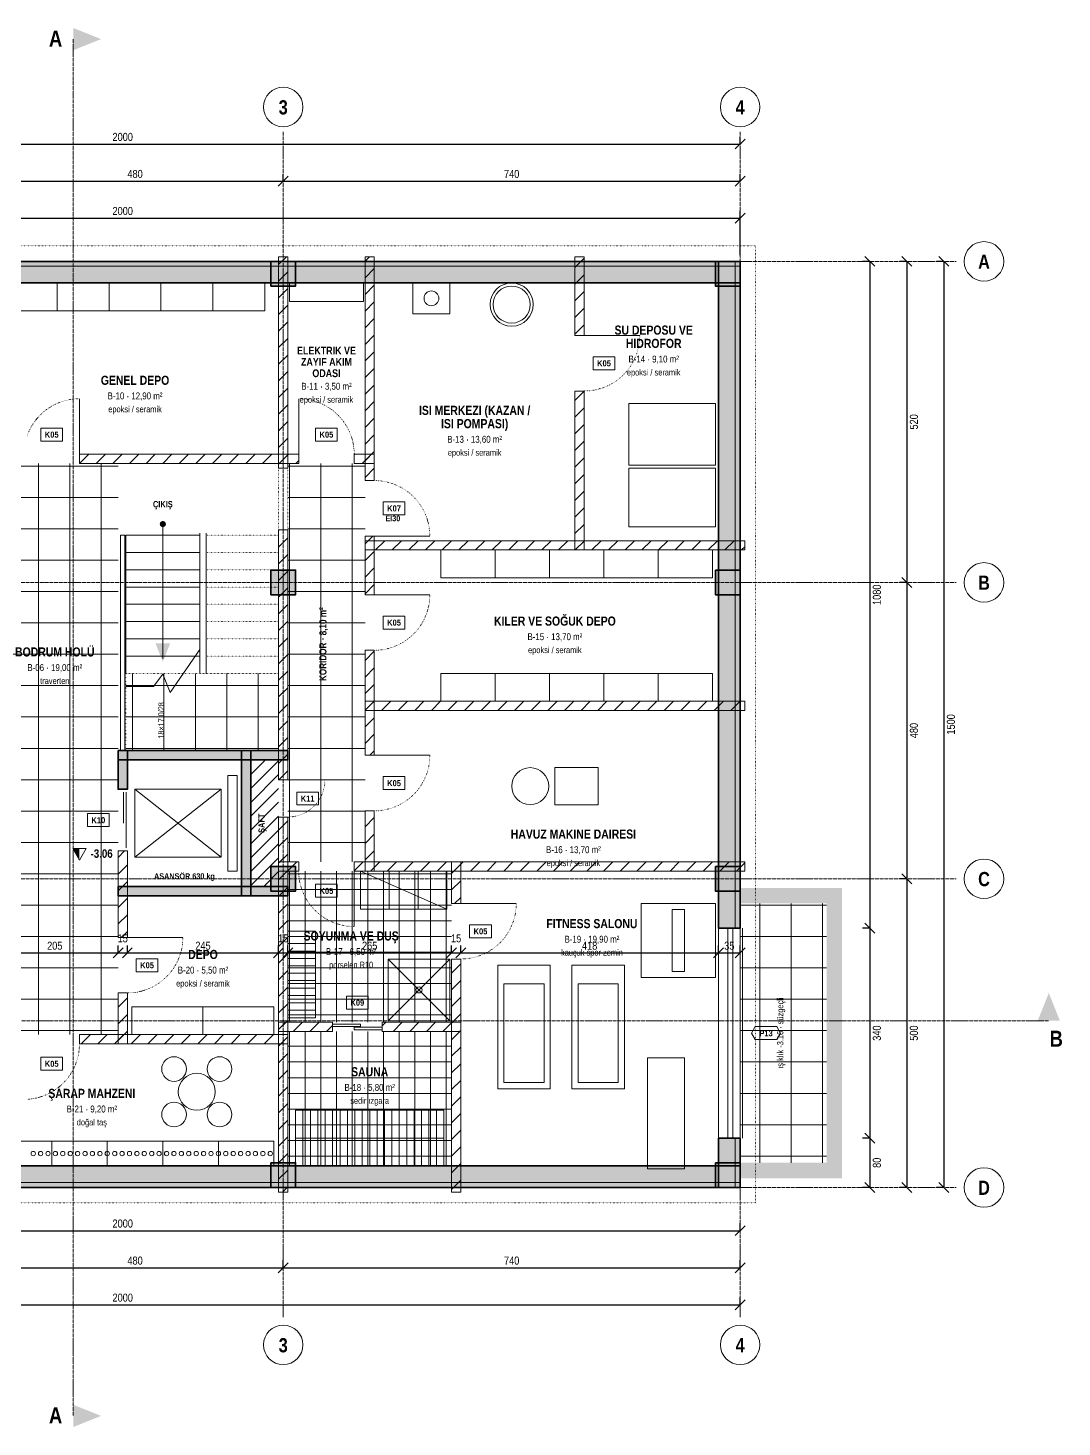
# Model space of a CAD drawing. Header units: centimetres. Extents: x -518 to 2521, y -388 to 1878.
# Drawn here: x 847 to 2521, y -388 to 1878 of the extents above; entities that cross this region are included whole.
import ezdxf
from ezdxf.enums import TextEntityAlignment as Align

# ---------------------------------------------------------------- set-up
doc = ezdxf.new("R2010")
doc.units = ezdxf.units.CM
doc.header["$LTSCALE"] = 0.25
doc.linetypes.add('ACAD_ISO04W100', pattern=[30, 24, -3, 0, -3])
doc.linetypes.add('ACAD_ISO07W100', pattern=[3, 0, -3])
for name, color, linetype, lineweight in [('M-DUVA-GAZBETON', 64, 'Continuous', 20), ('M-DUVA-GAZBETON-T', 8, 'Continuous', 5), ('M-GOST-ACYONU', 248, 'ACAD_ISO07W100', 9), ('M-GOST-AKS', 1, 'ACAD_ISO04W100', 9), ('M-GOST-AKSPOZ', 1, 'Continuous', 9), ('M-GOST-DISOLCU', 40, 'Continuous', 9), ('M-GOST-ICOLCU', 44, 'Continuous', 9), ('M-GOST-IZDUSUM', 80, 'ACAD_ISO07W100', 18), ('M-GOST-KAPIPOZ', 95, 'Continuous', 9), ('M-GOST-KESITHATTI', 240, 'ACAD_ISO04W100', 18), ('M-GOST-MAHALPOZ', 7, 'Continuous', 9), ('M-GOST-MERDIVEPOZ', 145, 'Continuous', 9), ('M-GOST-PENCEREPOZ', 62, 'Continuous', 9), ('M-GOST-PLANKOT', 46, 'Continuous', 9), ('M-GOST-YAZI', 2, 'Continuous', 9), ('M-ISIK-GALVANIZ-T', 8, 'Continuous', 5), ('M-ISYA-TASYUNU', 251, 'Continuous', 9), ('M-KORK-CAM', 100, 'Continuous', 9), ('M-KPKN-AHSAP', 93, 'Continuous', 9), ('M-KPKS-AHSAP', 160, 'Continuous', 9), ('M-MERD-BETONARME', 6, 'Continuous', 18), ('M-MERD-BETONARME-T', 8, 'Continuous', 5), ('M-PNKS-ALUMINYUM', 171, 'Continuous', 9), ('M-SAFT-TESISAT-T', 8, 'Continuous', 5), ('M-TASI-BETONARME', 5, 'Continuous', 35), ('M-TASI-BETONARME-T', 250, 'Continuous', 5), ('M-TEFR-MEKANIK', 238, 'Continuous', 9), ('M-TEFR-MIMARI', 29, 'Continuous', 9), ('M-ZMNK-DOGALTAS-T', 8, 'Continuous', 5), ('M-ZMNK-SERAMIK-T', 8, 'Continuous', 5)]:
    doc.layers.add(name, color=color, linetype=linetype, lineweight=lineweight)
doc.styles.add('YAZI', font='arialn.ttf')
doc.styles.add('YAZI-KALIN', font='arialnb.ttf')
doc.dimstyles.new('MIMARI-1-100', dxfattribs={"dimscale": 10, "dimtxt": 1.296, "dimasz": 2.5, "dimexe": 1.2, "dimexo": 0, "dimgap": 0.5, "dimtad": 1, "dimdec": 0, "dimtxsty": 'YAZI', "dimtsz": 0.8, "dimcen": 2.5, "dimclrd": 256, "dimclre": 256, "dimclrt": 256, "dimazin": 3, "dimtfac": 1, "dimtmove": 0, "dimatfit": 3, "dimarcsym": 0})

msp = doc.modelspace()

# ---------------------------------------------------------------- hatches: boundary and pattern name
at = {"layer": 'M-DUVA-GAZBETON-T'}
h = msp.add_hatch(dxfattribs=at)
h.set_pattern_fill('ANSI31', scale=6)
h.paths.add_polyline_path([(1252.5, 1507.5), (1267.5, 1507.5), (1267.5, 1165), (1252.5, 1165)])
h = msp.add_hatch(dxfattribs=at)
h.set_pattern_fill('ANSI31', scale=6)
h.paths.add_polyline_path([(1392.5, 1507.5), (1407.5, 1507.5), (1407.5, 1145), (1392.5, 1145)])
h = msp.add_hatch(dxfattribs=at)
h.set_pattern_fill('ANSI31', scale=6)
h.paths.add_polyline_path([(1732.5, 1507.5), (1747.5, 1507.5), (1747.5, 1380), (1732.5, 1380)])
h = msp.add_hatch(dxfattribs=at)
h.set_pattern_fill('ANSI31', scale=6)
h.paths.add_polyline_path([(1732.5, 1290), (1747.5, 1290), (1747.5, 1032.5), (1732.5, 1032.5)])
h = msp.add_hatch(dxfattribs=at)
h.set_pattern_fill('ANSI31', scale=6)
h.paths.add_polyline_path([(930, 1187.5), (1285, 1187.5), (1285, 1172.5), (930, 1172.5)])
h = msp.add_hatch(dxfattribs=at)
h.set_pattern_fill('ANSI31', scale=6)
h.paths.add_polyline_path([(1375, 1187.5), (1407.5, 1187.5), (1407.5, 1172.5), (1375, 1172.5)])
h = msp.add_hatch(dxfattribs=at)
h.set_pattern_fill('ANSI31', scale=6)
h.paths.add_polyline_path([(1252.5, 1065), (1267.5, 1065), (1267.5, 660), (1252.5, 660)])
h = msp.add_hatch(dxfattribs=at)
h.set_pattern_fill('ANSI31', scale=6)
h.paths.add_polyline_path([(1392.5, 1055), (1407.5, 1055), (1407.5, 960), (1392.5, 960)])
h = msp.add_hatch(dxfattribs=at)
h.set_pattern_fill('ANSI31', scale=6)
h.paths.add_polyline_path([(1392.5, 1047.5), (2007.5, 1047.5), (2007.5, 1032.5), (1392.5, 1032.5)])
h = msp.add_hatch(dxfattribs=at)
h.set_pattern_fill('ANSI31', scale=6)
h.paths.add_polyline_path([(1392.5, 870), (1407.5, 870), (1407.5, 700), (1392.5, 700)])
h = msp.add_hatch(dxfattribs=at)
h.set_pattern_fill('ANSI31', scale=6)
h.paths.add_polyline_path([(1392.5, 787.5), (2007.5, 787.5), (2007.5, 772.5), (1392.5, 772.5)])
h = msp.add_hatch(dxfattribs=at)
h.set_pattern_fill('ANSI31', scale=6)
h.paths.add_polyline_path([(1252.5, 600), (1267.5, 600), (1267.5, -7.5), (1252.5, -7.5)])
h = msp.add_hatch(dxfattribs=at)
h.set_pattern_fill('ANSI31', scale=6)
h.paths.add_polyline_path([(1392.5, 610), (1407.5, 610), (1407.5, 512.5), (1392.5, 512.5)])
h = msp.add_hatch(dxfattribs=at)
h.set_pattern_fill('ANSI31', scale=6)
h.paths.add_polyline_path([(992.5, 545), (1007.5, 545), (1007.5, 405), (992.5, 405)])
h = msp.add_hatch(dxfattribs=at)
h.set_pattern_fill('ANSI31', scale=6)
h.paths.add_polyline_path([(1252.5, 527.5), (1285, 527.5), (1285, 512.5), (1252.5, 512.5)])
h = msp.add_hatch(dxfattribs=at)
h.set_pattern_fill('ANSI31', scale=6)
h.paths.add_polyline_path([(1375, 527.5), (2007.5, 527.5), (2007.5, 512.5), (1375, 512.5)])
h = msp.add_hatch(dxfattribs=at)
h.set_pattern_fill('ANSI31', scale=6)
h.paths.add_polyline_path([(1532.5, 527.5), (1547.5, 527.5), (1547.5, 460), (1532.5, 460)])
h = msp.add_hatch(dxfattribs=at)
h.set_pattern_fill('ANSI31', scale=6)
h.paths.add_polyline_path([(1532.5, 370), (1547.5, 370), (1547.5, -7.5), (1532.5, -7.5)])
h = msp.add_hatch(dxfattribs=at)
h.set_pattern_fill('ANSI31', scale=6)
h.paths.add_polyline_path([(992.5, 315), (1007.5, 315), (1007.5, 232.5), (992.5, 232.5)])
h = msp.add_hatch(dxfattribs=at)
h.set_pattern_fill('ANSI31', scale=6)
h.paths.add_polyline_path([(1252.5, 267.5), (1340, 267.5), (1340, 252.5), (1252.5, 252.5)])
h = msp.add_hatch(dxfattribs=at)
h.set_pattern_fill('ANSI31', scale=6)
h.paths.add_polyline_path([(1420, 267.5), (1547.5, 267.5), (1547.5, 252.5), (1420, 252.5)])
h = msp.add_hatch(dxfattribs=at)
h.set_pattern_fill('ANSI31', scale=6)
h.paths.add_polyline_path([(930, 247.5), (1267.5, 247.5), (1267.5, 232.5), (930, 232.5)])
at = {"layer": 'M-GOST-KESITHATTI'}
h = msp.add_hatch(color=256, dxfattribs=at)
h.dxf.hatch_style = 1
h.paths.add_polyline_path([(920, 1878), (965, 1860), (920, 1842)])
h = msp.add_hatch(color=256, dxfattribs=at)
h.dxf.hatch_style = 1
h.paths.add_polyline_path([(2482, 270), (2500, 315), (2518, 270)])
h = msp.add_hatch(color=256, dxfattribs=at)
h.dxf.hatch_style = 1
h.paths.add_polyline_path([(920, -352), (965, -370), (920, -388)])
at = {"layer": 'M-GOST-PLANKOT'}
h = msp.add_hatch(color=256, dxfattribs=at)
h.dxf.hatch_style = 1
h.paths.add_polyline_path([(919, 549), (930, 549), (930, 530)])
at = {"layer": 'M-ISIK-GALVANIZ-T'}
h = msp.add_hatch(color=256, dxfattribs=at)
h.dxf.hatch_style = 1
h.paths.add_polyline_path([(2000, 485), (2140, 485), (2140, 460), (2000, 460)])
h = msp.add_hatch(color=256, dxfattribs=at)
h.dxf.hatch_style = 1
h.paths.add_polyline_path([(2140, 485), (2165, 485), (2165, 15), (2140, 15)])
h = msp.add_hatch(dxfattribs=at)
h.set_pattern_fill('NET', scale=16)
h.paths.add_polyline_path([(2000, 460), (2140, 460), (2140, 40), (2000, 40)])
h = msp.add_hatch(color=256, dxfattribs=at)
h.dxf.hatch_style = 1
h.paths.add_polyline_path([(2000, 40), (2140, 40), (2140, 15), (2000, 15)])
at = {"layer": 'M-MERD-BETONARME'}
h = msp.add_hatch(color=256, dxfattribs=at)
h.dxf.hatch_style = 1
edge = h.paths.add_edge_path()
edge.add_arc((1065, 1074.5), 5, 0, 360)
at = {"layer": 'M-MERD-BETONARME-T'}
h = msp.add_hatch(color=256, dxfattribs=at)
h.dxf.hatch_style = 1
h.paths.add_polyline_path([(1053, 881.5), (1077, 881.5), (1065, 851.5)])
at = {"layer": 'M-SAFT-TESISAT-T'}
h = msp.add_hatch(dxfattribs=at)
h.set_pattern_fill('ANSI31', scale=5)
h.paths.add_polyline_path([(1207.5, 692.5), (1252.5, 692.5), (1252.5, 487.5), (1207.5, 487.5)])
at = {"layer": 'M-TASI-BETONARME-T'}
h = msp.add_hatch(color=256, dxfattribs=at)
h.dxf.hatch_style = 1
h.paths.add_polyline_path([(0, 1500), (2000, 1500), (2000, 1465), (0, 1465)])
h = msp.add_hatch(color=256, dxfattribs=at)
h.dxf.hatch_style = 1
h.paths.add_polyline_path([(1240, 1500), (1280, 1500), (1280, 1460), (1240, 1460)])
h = msp.add_hatch(color=256, dxfattribs=at)
h.dxf.hatch_style = 1
h.paths.add_polyline_path([(1960, 1500), (2000, 1500), (2000, 1460), (1960, 1460)])
h = msp.add_hatch(color=256, dxfattribs=at)
h.dxf.hatch_style = 1
h.paths.add_polyline_path([(1965, 1500), (2000, 1500), (2000, 420), (1965, 420)])
h = msp.add_hatch(color=256, dxfattribs=at)
h.dxf.hatch_style = 1
h.paths.add_polyline_path([(1240, 1000), (1280, 1000), (1280, 960), (1240, 960)])
h = msp.add_hatch(color=256, dxfattribs=at)
h.dxf.hatch_style = 1
h.paths.add_polyline_path([(1960, 1000), (2000, 1000), (2000, 960), (1960, 960)])
h = msp.add_hatch(color=256, dxfattribs=at)
h.dxf.hatch_style = 1
h.paths.add_polyline_path([(992.5, 707.5), (1007.5, 707.5), (1007.5, 645), (992.5, 645)])
h = msp.add_hatch(color=256, dxfattribs=at)
h.dxf.hatch_style = 1
h.paths.add_polyline_path([(992.5, 707.5), (1267.5, 707.5), (1267.5, 692.5), (992.5, 692.5)])
h = msp.add_hatch(color=256, dxfattribs=at)
h.dxf.hatch_style = 1
h.paths.add_polyline_path([(1192.5, 707.5), (1207.5, 707.5), (1207.5, 472.5), (1192.5, 472.5)])
h = msp.add_hatch(color=256, dxfattribs=at)
h.dxf.hatch_style = 1
h.paths.add_polyline_path([(1240, 520), (1280, 520), (1280, 480), (1240, 480)])
h = msp.add_hatch(color=256, dxfattribs=at)
h.dxf.hatch_style = 1
h.paths.add_polyline_path([(1960, 520), (2000, 520), (2000, 480), (1960, 480)])
h = msp.add_hatch(color=256, dxfattribs=at)
h.dxf.hatch_style = 1
h.paths.add_polyline_path([(992.5, 487.5), (1267.5, 487.5), (1267.5, 472.5), (992.5, 472.5)])
h = msp.add_hatch(color=256, dxfattribs=at)
h.dxf.hatch_style = 1
h.paths.add_polyline_path([(1965, 80), (2000, 80), (2000, 0), (1965, 0)])
h = msp.add_hatch(color=256, dxfattribs=at)
h.dxf.hatch_style = 1
h.paths.add_polyline_path([(0, 35), (2000, 35), (2000, 0), (0, 0)])
h = msp.add_hatch(color=256, dxfattribs=at)
h.dxf.hatch_style = 1
h.paths.add_polyline_path([(1240, 40), (1280, 40), (1280, 0), (1240, 0)])
h = msp.add_hatch(color=256, dxfattribs=at)
h.dxf.hatch_style = 1
h.paths.add_polyline_path([(1960, 40), (2000, 40), (2000, 0), (1960, 0)])
at = {"layer": 'M-ZMNK-DOGALTAS-T'}
h = msp.add_hatch(dxfattribs=at)
h.set_pattern_fill('NET', scale=16)
h.paths.add_polyline_path([(787.5, 1172.5), (992.5, 1172.5), (992.5, 247.5), (787.5, 247.5)])
h = msp.add_hatch(dxfattribs=at)
h.set_pattern_fill('NET', scale=16)
h.paths.add_polyline_path([(1267.5, 1172.5), (1392.5, 1172.5), (1392.5, 527.5), (1267.5, 527.5)])
h = msp.add_hatch(dxfattribs=at)
h.set_pattern_fill('NET', scale=16)
h.paths.add_polyline_path([(1005, 832.5), (1252.5, 832.5), (1252.5, 707.5), (1005, 707.5)])
at = {"layer": 'M-ZMNK-SERAMIK-T'}
h = msp.add_hatch(dxfattribs=at)
h.set_pattern_fill('NET', scale=8)
h.paths.add_polyline_path([(1267.5, 512.5), (1532.5, 512.5), (1532.5, 267.5), (1267.5, 267.5)])
h = msp.add_hatch(dxfattribs=at)
h.set_pattern_fill('NET', scale=8)
h.paths.add_polyline_path([(1267.5, 252.5), (1532.5, 252.5), (1532.5, 35), (1267.5, 35)])

# ---------------------------------------------------------------- linework, layer by layer
at = {"layer": 'M-DUVA-GAZBETON'}
for points in [[(1252.5, 1507.5), (1267.5, 1507.5), (1267.5, 1165), (1252.5, 1165)], [(1392.5, 1507.5), (1407.5, 1507.5), (1407.5, 1145), (1392.5, 1145)], [(1732.5, 1507.5), (1747.5, 1507.5), (1747.5, 1380), (1732.5, 1380)], [(1732.5, 1290), (1747.5, 1290), (1747.5, 1032.5), (1732.5, 1032.5)], [(930, 1187.5), (1285, 1187.5), (1285, 1172.5), (930, 1172.5)], [(1375, 1187.5), (1407.5, 1187.5), (1407.5, 1172.5), (1375, 1172.5)], [(1252.5, 1065), (1267.5, 1065), (1267.5, 660), (1252.5, 660)], [(1392.5, 1055), (1407.5, 1055), (1407.5, 960), (1392.5, 960)], [(1392.5, 1047.5), (2007.5, 1047.5), (2007.5, 1032.5), (1392.5, 1032.5)], [(1392.5, 870), (1407.5, 870), (1407.5, 700), (1392.5, 700)], [(1392.5, 787.5), (2007.5, 787.5), (2007.5, 772.5), (1392.5, 772.5)], [(1252.5, 600), (1267.5, 600), (1267.5, -7.5), (1252.5, -7.5)], [(1392.5, 610), (1407.5, 610), (1407.5, 512.5), (1392.5, 512.5)], [(992.5, 545), (1007.5, 545), (1007.5, 405), (992.5, 405)], [(1252.5, 527.5), (1285, 527.5), (1285, 512.5), (1252.5, 512.5)], [(1375, 527.5), (2007.5, 527.5), (2007.5, 512.5), (1375, 512.5)], [(1532.5, 527.5), (1547.5, 527.5), (1547.5, 460), (1532.5, 460)], [(1532.5, 370), (1547.5, 370), (1547.5, -7.5), (1532.5, -7.5)], [(992.5, 315), (1007.5, 315), (1007.5, 232.5), (992.5, 232.5)], [(1252.5, 267.5), (1340, 267.5), (1340, 252.5), (1252.5, 252.5)], [(1420, 267.5), (1547.5, 267.5), (1547.5, 252.5), (1420, 252.5)], [(930, 247.5), (1267.5, 247.5), (1267.5, 232.5), (930, 232.5)]]:
    msp.add_lwpolyline(points, close=True, dxfattribs=at)
at = {"layer": 'M-GOST-ACYONU'}
for points in [[(1837.5, 1380), (1837.3, 1374.1), (1836.7, 1368.3), (1835.8, 1362.4), (1834.4, 1356.7), (1832.7, 1351.1), (1830.6, 1345.6), (1828.2, 1340.2), (1825.4, 1335), (1822.3, 1330), (1818.9, 1325.2), (1815.2, 1320.7), (1811.1, 1316.4), (1806.8, 1312.3), (1802.3, 1308.6), (1797.5, 1305.2), (1792.5, 1302.1), (1787.3, 1299.3), (1781.9, 1296.9), (1776.4, 1294.8), (1770.8, 1293.1), (1765.1, 1291.7), (1759.2, 1290.8), (1753.4, 1290.2), (1747.5, 1290)], [(930, 1277.5), (924.1, 1277.3), (918.3, 1276.7), (912.4, 1275.8), (906.7, 1274.4), (901.1, 1272.7), (895.6, 1270.6), (890.2, 1268.2), (885, 1265.4), (880, 1262.3), (875.2, 1258.9), (870.7, 1255.2), (866.4, 1251.1), (862.3, 1246.8), (858.6, 1242.3), (855.2, 1237.5), (852.1, 1232.5), (849.3, 1227.3), (846.9, 1221.9), (844.8, 1216.4)], [(1285, 1277.5), (1290.9, 1277.3), (1296.7, 1276.7), (1302.6, 1275.8), (1308.3, 1274.4), (1313.9, 1272.7), (1319.4, 1270.6), (1324.8, 1268.2), (1330, 1265.4), (1335, 1262.3), (1339.8, 1258.9), (1344.3, 1255.2), (1348.6, 1251.1), (1352.7, 1246.8), (1356.4, 1242.3), (1359.8, 1237.5), (1362.9, 1232.5), (1365.7, 1227.3), (1368.1, 1221.9), (1370.2, 1216.4), (1371.9, 1210.8), (1373.3, 1205.1), (1374.2, 1199.2), (1374.8, 1193.4), (1375, 1187.5)], [(1497.5, 1055), (1497.3, 1060.9), (1496.7, 1066.7), (1495.8, 1072.6), (1494.4, 1078.3), (1492.7, 1083.9), (1490.6, 1089.4), (1488.2, 1094.8), (1485.4, 1100), (1482.3, 1105), (1478.9, 1109.8), (1475.2, 1114.3), (1471.1, 1118.6), (1466.8, 1122.7), (1462.3, 1126.4), (1457.5, 1129.8), (1452.5, 1132.9), (1447.3, 1135.7), (1441.9, 1138.1), (1436.4, 1140.2), (1430.8, 1141.9), (1425.1, 1143.3), (1419.2, 1144.2), (1413.4, 1144.8), (1407.5, 1145)], [(1497.5, 960), (1497.3, 954.1), (1496.7, 948.3), (1495.8, 942.4), (1494.4, 936.7), (1492.7, 931.1), (1490.6, 925.6), (1488.2, 920.2), (1485.4, 915), (1482.3, 910), (1478.9, 905.2), (1475.2, 900.7), (1471.1, 896.4), (1466.8, 892.3), (1462.3, 888.6), (1457.5, 885.2), (1452.5, 882.1), (1447.3, 879.3), (1441.9, 876.9), (1436.4, 874.8), (1430.8, 873.1), (1425.1, 871.7), (1419.2, 870.8), (1413.4, 870.2), (1407.5, 870)], [(1497.5, 700), (1497.3, 694.1), (1496.7, 688.3), (1495.8, 682.4), (1494.4, 676.7), (1492.7, 671.1), (1490.6, 665.6), (1488.2, 660.2), (1485.4, 655), (1482.3, 650), (1478.9, 645.2), (1475.2, 640.7), (1471.1, 636.4), (1466.8, 632.3), (1462.3, 628.6), (1457.5, 625.2), (1452.5, 622.1), (1447.3, 619.3), (1441.9, 616.9), (1436.4, 614.8), (1430.8, 613.1), (1425.1, 611.7), (1419.2, 610.8), (1413.4, 610.2), (1407.5, 610)], [(1327.5, 660), (1327.4, 656.1), (1327, 652.2), (1326.3, 648.3), (1325.5, 644.5), (1324.3, 640.7), (1322.9, 637), (1321.3, 633.5), (1319.5, 630), (1317.4, 626.7), (1315.1, 623.5), (1312.6, 620.4), (1309.9, 617.6), (1307.1, 614.9), (1304, 612.4), (1300.8, 610.1), (1297.5, 608), (1294, 606.2), (1290.5, 604.6), (1286.8, 603.2), (1283, 602), (1279.2, 601.2), (1275.3, 600.5), (1271.4, 600.1), (1267.5, 600)], [(1375, 422.5), (1369.1, 422.7), (1363.3, 423.3), (1357.4, 424.2), (1351.7, 425.6), (1346.1, 427.3), (1340.6, 429.4), (1335.2, 431.8), (1330, 434.6), (1325, 437.7), (1320.2, 441.1), (1315.7, 444.8), (1311.4, 448.9), (1307.3, 453.2), (1303.6, 457.7), (1300.2, 462.5), (1297.1, 467.5), (1294.3, 472.7), (1291.9, 478.1), (1289.8, 483.6), (1288.1, 489.2), (1286.7, 494.9), (1285.8, 500.8), (1285.2, 506.6), (1285, 512.5)], [(1637.5, 460), (1637.3, 454.1), (1636.7, 448.3), (1635.8, 442.4), (1634.4, 436.7), (1632.7, 431.1), (1630.6, 425.6), (1628.2, 420.2), (1625.4, 415), (1622.3, 410), (1618.9, 405.2), (1615.2, 400.7), (1611.1, 396.4), (1606.8, 392.3), (1602.3, 388.6), (1597.5, 385.2), (1592.5, 382.1), (1587.3, 379.3), (1581.9, 376.9), (1576.4, 374.8), (1570.8, 373.1), (1565.1, 371.7), (1559.2, 370.8), (1553.4, 370.2), (1547.5, 370)], [(1097.5, 405), (1097.3, 399.1), (1096.7, 393.3), (1095.8, 387.4), (1094.4, 381.7), (1092.7, 376.1), (1090.6, 370.6), (1088.2, 365.2), (1085.4, 360), (1082.3, 355), (1078.9, 350.2), (1075.2, 345.7), (1071.1, 341.4), (1066.8, 337.3), (1062.3, 333.6), (1057.5, 330.2), (1052.5, 327.1), (1047.3, 324.3), (1041.9, 321.9), (1036.4, 319.8), (1030.8, 318.1), (1025.1, 316.7), (1019.2, 315.8), (1013.4, 315.2), (1007.5, 315)], [(845.9, 142.7), (851.7, 143.3), (857.6, 144.2), (863.3, 145.6), (868.9, 147.3), (874.4, 149.4), (879.8, 151.8), (885, 154.6), (890, 157.7), (894.8, 161.1), (899.3, 164.8), (903.6, 168.9), (907.7, 173.2), (911.4, 177.7), (914.8, 182.5), (917.9, 187.5), (920.7, 192.7), (923.1, 198.1), (925.2, 203.6), (926.9, 209.2), (928.3, 214.9), (929.2, 220.8), (929.8, 226.6), (930, 232.5)]]:
    msp.add_lwpolyline(points, dxfattribs=at)
at = {"layer": 'M-GOST-AKS'}
for p, q in [((1260, 1710), (1260, -210)), ((2000, 1710), (2000, -210)), ((-350, 1500), (2350, 1500)), ((-350, 980), (2350, 980)), ((-350, 500), (2350, 500)), ((-350, 0), (2350, 0))]:
    msp.add_line(p, q, dxfattribs=at)
at = {"layer": 'M-GOST-AKSPOZ'}
for centre in [(1260, 1750), (2000, 1750), (2395, 1500), (2395, 980), (2395, 500), (2395, 0), (1260, -255), (2000, -255)]:
    msp.add_circle(centre, 32, dxfattribs=at)
at = {"layer": 'M-GOST-IZDUSUM'}
for p, q in [((1252.5, 1165), (1252.5, 1065)), ((1267.5, 1165), (1267.5, 1065)), ((1135, 1056.5), (1252.5, 1056.5)), ((1135, 1028.5), (1252.5, 1028.5)), ((1135, 1000.5), (1252.5, 1000.5)), ((1135, 972.5), (1252.5, 972.5)), ((1135, 944.5), (1252.5, 944.5)), ((1135, 916.5), (1252.5, 916.5)), ((1135, 888.5), (1252.5, 888.5)), ((1135, 860.5), (1252.5, 860.5)), ((1005, 832.5), (1125, 832.5)), ((1135, 832.5), (1252.5, 832.5))]:
    msp.add_line(p, q, dxfattribs=at)
for points in [[(-25, 1525), (2025, 1525), (2025, -25), (-25, -25)], [(1005, 832.5), (1252.5, 832.5), (1252.5, 707.5), (1005, 707.5)]]:
    msp.add_lwpolyline(points, close=True, dxfattribs=at)
at = {"layer": 'M-GOST-KAPIPOZ'}
for points in [[(1761.9, 1345.5), (1797.1, 1345.5), (1797.1, 1324.5), (1761.9, 1324.5)], [(867.4, 1230), (902.6, 1230), (902.6, 1209), (867.4, 1209)], [(1312.4, 1230), (1347.6, 1230), (1347.6, 1209), (1312.4, 1209)], [(1421.9, 1110.5), (1457.1, 1110.5), (1457.1, 1089.5), (1421.9, 1089.5)], [(1421.9, 925.5), (1457.1, 925.5), (1457.1, 904.5), (1421.9, 904.5)], [(1421.9, 665.5), (1457.1, 665.5), (1457.1, 644.5), (1421.9, 644.5)], [(1281.9, 640.5), (1317.1, 640.5), (1317.1, 619.5), (1281.9, 619.5)], [(942.9, 605.5), (978.1, 605.5), (978.1, 584.5), (942.9, 584.5)], [(1312.4, 491), (1347.6, 491), (1347.6, 470), (1312.4, 470)], [(1561.9, 425.5), (1597.1, 425.5), (1597.1, 404.5), (1561.9, 404.5)], [(1021.9, 370.5), (1057.1, 370.5), (1057.1, 349.5), (1021.9, 349.5)], [(1362.4, 310), (1397.6, 310), (1397.6, 289), (1362.4, 289)], [(867.4, 211), (902.6, 211), (902.6, 190), (867.4, 190)]]:
    msp.add_lwpolyline(points, close=True, dxfattribs=at)
at = {"layer": 'M-GOST-KESITHATTI'}
for p, q in [((920, 1860), (920, 1770)), ((920, 1770), (920, -280)), ((-410, 270), (2410, 270)), ((2410, 270), (2500, 270)), ((920, -280), (920, -370))]:
    msp.add_line(p, q, dxfattribs=at)
at = {"layer": 'M-GOST-PENCEREPOZ'}
msp.add_lwpolyline([(2018.4, 250), (2024.4, 260.5), (2059.6, 260.5), (2065.6, 250), (2059.6, 239.5), (2024.4, 239.5)], close=True, dxfattribs=at)
at = {"layer": 'M-GOST-PLANKOT'}
msp.add_lwpolyline([(919, 549), (941, 549), (930, 530)], close=True, dxfattribs=at)
at = {"layer": 'M-ISYA-TASYUNU'}
for p, q in [((1992, 1500), (1992, 420)), ((0, 1492), (2000, 1492)), ((1992, 80), (1992, 0)), ((0, 8), (2000, 8))]:
    msp.add_line(p, q, dxfattribs=at)
at = {"layer": 'M-KORK-CAM'}
msp.add_lwpolyline([(996.5, 1056.5), (1003.5, 1056.5), (1003.5, 707.5), (996.5, 707.5)], close=True, dxfattribs=at)
at = {"layer": 'M-KPKN-AHSAP'}
for p, q in [((1747.5, 1380), (1837.5, 1380)), ((930, 1187.5), (930, 1277.5)), ((1285, 1187.5), (1285, 1277.5)), ((1407.5, 1055), (1497.5, 1055)), ((1407.5, 960), (1497.5, 960)), ((1407.5, 700), (1497.5, 700)), ((1267.5, 660), (1327.5, 660)), ((1001.5, 640), (1001.5, 590)), ((1005.5, 640), (1005.5, 550)), ((1375, 512.5), (1375, 422.5)), ((1547.5, 460), (1637.5, 460)), ((1007.5, 405), (1097.5, 405))]:
    msp.add_line(p, q, dxfattribs=at)
for points in [[(1340, 264.5), (1385, 264.5), (1385, 260.5), (1340, 260.5)], [(1375, 259.5), (1420, 259.5), (1420, 255.5), (1375, 255.5)]]:
    msp.add_lwpolyline(points, close=True, dxfattribs=at)
at = {"layer": 'M-KPKS-AHSAP'}
for p, q in [((1732.5, 1380), (1747.5, 1380)), ((1732.5, 1290), (1747.5, 1290)), ((930, 1187.5), (930, 1172.5)), ((1285, 1187.5), (1285, 1172.5)), ((1375, 1187.5), (1375, 1172.5)), ((1392.5, 1145), (1407.5, 1145)), ((1392.5, 1055), (1407.5, 1055)), ((1392.5, 960), (1407.5, 960)), ((1392.5, 870), (1407.5, 870)), ((1392.5, 700), (1407.5, 700)), ((1252.5, 660), (1267.5, 660)), ((1252.5, 600), (1267.5, 600)), ((1392.5, 610), (1407.5, 610)), ((1285, 527.5), (1285, 512.5)), ((1375, 527.5), (1375, 512.5)), ((1532.5, 460), (1547.5, 460)), ((992.5, 405), (1007.5, 405)), ((1532.5, 370), (1547.5, 370)), ((992.5, 315), (1007.5, 315)), ((1340, 267.5), (1340, 252.5)), ((1420, 267.5), (1420, 252.5)), ((930, 247.5), (930, 232.5))]:
    msp.add_line(p, q, dxfattribs=at)
at = {"layer": 'M-MERD-BETONARME'}
for p, q in [((1065, 1074.5), (1065, 856.5)), ((1005, 1056.5), (1125, 1056.5)), ((1005, 1056.5), (1005, 832.5)), ((1125, 1060), (1125, 832.5)), ((1125, 1056.5), (1125, 832.5)), ((1135, 1060), (1135, 832.5)), ((1005, 1028.5), (1125, 1028.5)), ((1005, 1000.5), (1125, 1000.5)), ((1005, 972.5), (1125, 972.5)), ((1005, 944.5), (1125, 944.5)), ((1005, 916.5), (1125, 916.5)), ((1005, 888.5), (1125, 888.5)), ((1005, 860.5), (1125, 860.5))]:
    msp.add_line(p, q, dxfattribs=at)
msp.add_lwpolyline([(1005, 811.5), (1050, 811.5), (1065, 831.5), (1077, 801.5), (1125, 871.5)], dxfattribs=at)
at = {"layer": 'M-PNKS-ALUMINYUM'}
for p, q in [((1965, 420), (1965, 80)), ((1965, 420), (2000, 420)), ((2000, 420), (2000, 80)), ((2004, 420), (2004, 80)), ((2004, 420), (2004, 80)), ((1965, 80), (2000, 80))]:
    msp.add_line(p, q, dxfattribs=at)
msp.add_lwpolyline([(1980, 420), (1988, 420), (1988, 80), (1980, 80)], close=True, dxfattribs=at)
at = {"layer": 'M-TASI-BETONARME'}
for points in [[(0, 1500), (2000, 1500), (2000, 1465), (0, 1465)], [(1240, 1500), (1280, 1500), (1280, 1460), (1240, 1460)], [(1960, 1500), (2000, 1500), (2000, 1460), (1960, 1460)], [(1965, 1500), (2000, 1500), (2000, 420), (1965, 420)], [(1240, 1000), (1280, 1000), (1280, 960), (1240, 960)], [(1960, 1000), (2000, 1000), (2000, 960), (1960, 960)], [(992.5, 707.5), (1007.5, 707.5), (1007.5, 645), (992.5, 645)], [(992.5, 707.5), (1267.5, 707.5), (1267.5, 692.5), (992.5, 692.5)], [(1192.5, 707.5), (1207.5, 707.5), (1207.5, 472.5), (1192.5, 472.5)], [(1240, 520), (1280, 520), (1280, 480), (1240, 480)], [(1960, 520), (2000, 520), (2000, 480), (1960, 480)], [(992.5, 487.5), (1267.5, 487.5), (1267.5, 472.5), (992.5, 472.5)], [(1965, 80), (2000, 80), (2000, 0), (1965, 0)], [(0, 35), (2000, 35), (2000, 0), (0, 0)], [(1240, 40), (1280, 40), (1280, 0), (1240, 0)], [(1960, 40), (2000, 40), (2000, 0), (1960, 0)]]:
    msp.add_lwpolyline(points, close=True, dxfattribs=at)
at = {"layer": 'M-TEFR-MEKANIK'}
for p, q in [((1019.5, 645), (1159.5, 535)), ((1019.5, 535), (1159.5, 645)), ((1430, 370), (1530, 270)), ((1430, 270), (1530, 370))]:
    msp.add_line(p, q, dxfattribs=at)
for points in [[(1470, 1465), (1530, 1465), (1530, 1415), (1470, 1415)], [(1960, 1270), (1960, 1170), (1820, 1170), (1820, 1270)], [(1960, 1165), (1960, 1070), (1820, 1070), (1820, 1165)], [(1700, 680), (1770, 680), (1770, 620), (1700, 620)], [(1170.5, 667.5), (1185.5, 667.5), (1185.5, 512.5), (1170.5, 512.5)], [(1019.5, 645), (1159.5, 645), (1159.5, 535), (1019.5, 535)], [(1430, 370), (1530, 370), (1530, 270), (1430, 270)]]:
    msp.add_lwpolyline(points, close=True, dxfattribs=at)
for centre, radius in [((1500, 1440), 12), ((1630, 1430), 35), ((1630, 1430), 30), ((1660, 650), 30), ((1480, 320), 5)]:
    msp.add_circle(centre, radius, dxfattribs=at)
at = {"layer": 'M-TEFR-MIMARI'}
for p, q in [((894, 1465), (894, 1420)), ((978, 1465), (978, 1420)), ((1062, 1465), (1062, 1420)), ((1146, 1465), (1146, 1420)), ((1603, 1032.5), (1603, 987.5)), ((1691, 1032.5), (1691, 987.5)), ((1779, 1032.5), (1779, 987.5)), ((1867, 1032.5), (1867, 987.5)), ((1603, 787.5), (1603, 832.5)), ((1691, 787.5), (1691, 832.5)), ((1779, 787.5), (1779, 832.5)), ((1867, 787.5), (1867, 832.5)), ((1385, 512.5), (1525, 450.5)), ((1431.7, 512.5), (1431.7, 450.5)), ((1478.3, 512.5), (1478.3, 450.5)), ((1267.5, 395), (1312.5, 395)), ((1267.5, 383), (1312.5, 383)), ((1267.5, 371), (1312.5, 371)), ((1267.5, 359), (1312.5, 359)), ((1267.5, 347), (1312.5, 347)), ((1267.5, 335), (1312.5, 335)), ((1267.5, 323), (1312.5, 323)), ((1267.5, 311), (1312.5, 311)), ((1267.5, 299), (1312.5, 299)), ((1130, 247.5), (1130, 292.5)), ((1267.5, 287), (1312.5, 287)), ((1292, 35), (1292, 125)), ((1304, 35), (1304, 125)), ((1316, 35), (1316, 125)), ((1328, 35), (1328, 125)), ((1340, 35), (1340, 125)), ((1352, 35), (1352, 125)), ((1364, 35), (1364, 125)), ((1376, 35), (1376, 125)), ((1388, 35), (1388, 125)), ((1400, 35), (1400, 125)), ((1412, 35), (1412, 125)), ((1424, 35), (1424, 125)), ((1436, 35), (1436, 125)), ((1448, 35), (1448, 125)), ((1460, 35), (1460, 125)), ((1472, 35), (1472, 125)), ((1484, 35), (1484, 125)), ((1496, 35), (1496, 125)), ((1508, 35), (1508, 125)), ((885, 35), (885, 75)), ((975, 35), (975, 75)), ((1065, 35), (1065, 75)), ((1155, 35), (1155, 75)), ((1520, 80), (1280, 80))]:
    msp.add_line(p, q, dxfattribs=at)
for points in [[(810, 1465), (1230, 1465), (1230, 1420), (810, 1420)], [(1270, 1465), (1390, 1465), (1390, 1435), (1270, 1435)], [(1515, 1032.5), (1955, 1032.5), (1955, 987.5), (1515, 987.5)], [(1955, 787.5), (1515, 787.5), (1515, 832.5), (1955, 832.5)], [(1385, 512.5), (1525, 512.5), (1525, 450.5), (1385, 450.5)], [(1840, 460), (1960, 460), (1960, 340), (1840, 340)], [(1890, 450), (1910, 450), (1910, 350), (1890, 350)], [(1267.5, 275), (1267.5, 415), (1312.5, 415), (1312.5, 275)], [(1607.5, 360), (1692.5, 360), (1692.5, 160), (1607.5, 160)], [(1727.5, 360), (1812.5, 360), (1812.5, 160), (1727.5, 160)], [(1617.5, 330), (1682.5, 330), (1682.5, 170), (1617.5, 170)], [(1737.5, 330), (1802.5, 330), (1802.5, 170), (1737.5, 170)], [(1245, 247.5), (1015, 247.5), (1015, 292.5), (1245, 292.5)], [(1850, 210), (1910, 210), (1910, 30), (1850, 30)], [(1520, 35), (1280, 35), (1280, 125), (1520, 125)], [(1245, 35), (795, 35), (795, 75), (1245, 75)]]:
    msp.add_lwpolyline(points, close=True, dxfattribs=at)
for centre, radius in [((1083.2, 191.8), 20), ((1156.8, 191.8), 20), ((1120, 155), 30), ((1083.2, 118.2), 20), ((1156.8, 118.2), 20), ((855, 55), 3.5), ((867, 55), 3.5), ((879, 55), 3.5), ((891, 55), 3.5), ((903, 55), 3.5), ((915, 55), 3.5), ((927, 55), 3.5), ((939, 55), 3.5), ((951, 55), 3.5), ((963, 55), 3.5), ((975, 55), 3.5), ((987, 55), 3.5), ((999, 55), 3.5), ((1011, 55), 3.5), ((1023, 55), 3.5), ((1035, 55), 3.5), ((1047, 55), 3.5), ((1059, 55), 3.5), ((1071, 55), 3.5), ((1083, 55), 3.5), ((1095, 55), 3.5), ((1107, 55), 3.5), ((1119, 55), 3.5), ((1131, 55), 3.5), ((1143, 55), 3.5), ((1155, 55), 3.5), ((1167, 55), 3.5), ((1179, 55), 3.5), ((1191, 55), 3.5), ((1203, 55), 3.5), ((1215, 55), 3.5), ((1227, 55), 3.5), ((1239, 55), 3.5)]:
    msp.add_circle(centre, radius, dxfattribs=at)

# ---------------------------------------------------------------- texts
at = {"layer": 'M-GOST-AKSPOZ', "style": 'YAZI-KALIN'}
for s, p in [('3', (1260, 1738)), ('4', (2000, 1738)), ('A', (2395, 1488)), ('B', (2395, 968)), ('C', (2395, 488)), ('D', (2395, -12)), ('3', (1260, -267)), ('4', (2000, -267))]:
    msp.add_text(s, height=23, dxfattribs=at).set_placement(p, align=Align.CENTER)
at = {"layer": 'M-GOST-KAPIPOZ', "style": 'YAZI-KALIN'}
for s, height, p in [('K05', 9.72, (1779.5, 1330)), ('K05', 9.72, (885, 1214.5)), ('K05', 9.72, (1330, 1214.5)), ('EI30', 9.36, (1437.5, 1079)), ('K07', 9.72, (1439.5, 1095)), ('K05', 9.72, (1439.5, 910)), ('K05', 9.72, (1439.5, 650)), ('K11', 9.72, (1299.5, 625)), ('K10', 9.72, (960.5, 590)), ('K05', 9.72, (1330, 475.5)), ('K05', 9.72, (1579.5, 410)), ('K05', 9.72, (1039.5, 355)), ('K09', 9.72, (1380, 294.5)), ('K05', 9.72, (885, 195.5))]:
    msp.add_text(s, height=height, dxfattribs=at).set_placement(p, align=Align.CENTER)
at = {"layer": 'M-GOST-KESITHATTI', "style": 'YAZI-KALIN'}
for p in [(902, 1848), (902, -382)]:
    msp.add_text('A', height=25.9, dxfattribs=at).set_placement(p, align=Align.RIGHT)
msp.add_text('B', height=25.9, dxfattribs=at).set_placement((2512, 228), align=Align.CENTER)
at = {"layer": 'M-GOST-MAHALPOZ'}
for s, height, style, p in [('SU DEPOSU VE', 14.76, 'YAZI-KALIN', (1860, 1381.3)), ('ELEKTRIK VE', 12.6, 'YAZI-KALIN', (1330, 1349.2)), ('HIDROFOR', 14.76, 'YAZI-KALIN', (1860, 1359.8)), ('ZAYIF AKIM', 12.6, 'YAZI-KALIN', (1330, 1330.9)), ('B-14 · 9,10 m²', 11.16, 'YAZI', (1860, 1336.2)), ('GENEL DEPO', 14.76, 'YAZI-KALIN', (1020, 1300)), ('ODASI', 12.6, 'YAZI-KALIN', (1330, 1312.5)), ('epoksi / seramik', 10.08, 'YAZI', (1860, 1315.2)), ('B-11 · 3,50 m²', 11.16, 'YAZI', (1330, 1292.1)), ('B-10 · 12,90 m²', 11.16, 'YAZI', (1020, 1276.5)), ('epoksi / seramik', 10.08, 'YAZI', (1330, 1271.1)), ('epoksi / seramik', 10.08, 'YAZI', (1020, 1255.5)), ('ISI MERKEZI (KAZAN /', 14.76, 'YAZI-KALIN', (1570, 1251.3)), ('ISI POMPASI)', 14.76, 'YAZI-KALIN', (1570, 1229.8)), ('B-13 · 13,60 m²', 11.16, 'YAZI', (1570, 1206.2)), ('epoksi / seramik', 10.08, 'YAZI', (1570, 1185.2)), ('KILER VE SOĞUK DEPO', 14.76, 'YAZI-KALIN', (1700, 910)), ('B-15 · 13,70 m²', 11.16, 'YAZI', (1700, 886.5)), ('BODRUM HOLÜ', 14.76, 'YAZI-KALIN', (890, 860)), ('epoksi / seramik', 10.08, 'YAZI', (1700, 865.5)), ('B-06 · 19,00 m²', 11.16, 'YAZI', (890, 836.5)), ('traverten', 10.08, 'YAZI', (890, 815.5)), ('HAVUZ MAKINE DAIRESI', 14.76, 'YAZI-KALIN', (1730, 565)), ('B-16 · 13,70 m²', 11.16, 'YAZI', (1730, 541.5)), ('epoksi / seramik', 10.08, 'YAZI', (1730, 520.5)), ('FITNESS SALONU', 14.76, 'YAZI-KALIN', (1760, 420)), ('SOYUNMA VE DUŞ', 14.76, 'YAZI-KALIN', (1370, 400)), ('B-17 · 6,50 m²', 11.16, 'YAZI', (1370, 376.5)), ('kauçuk spor zemin', 10.08, 'YAZI', (1760, 375.5)), ('B-19 · 19,90 m²', 11.16, 'YAZI', (1760, 396.5)), ('DEPO', 14.76, 'YAZI-KALIN', (1130, 370)), ('porselen R10', 10.08, 'YAZI', (1370, 355.5)), ('B-20 · 5,50 m²', 11.16, 'YAZI', (1130, 346.5)), ('epoksi / seramik', 10.08, 'YAZI', (1130, 325.5)), ('SAUNA', 14.76, 'YAZI-KALIN', (1400, 180)), ('ŞARAP MAHZENI', 14.76, 'YAZI-KALIN', (950, 145)), ('B-18 · 5,80 m²', 11.16, 'YAZI', (1400, 156.5)), ('sedir ızgara', 10.08, 'YAZI', (1400, 135.5)), ('B-21 · 9,20 m²', 11.16, 'YAZI', (950, 121.5)), ('doğal taş', 10.08, 'YAZI', (950, 100.5))]:
    msp.add_text(s, height=height, dxfattribs=dict(at, style=style)).set_placement(p, align=Align.CENTER)
at = {"layer": 'M-GOST-MAHALPOZ', "style": 'YAZI-KALIN'}
for s, height, p in [('KORIDOR · 8,10 m²', 11.52, (1330, 880)), ('ŞAFT', 10.08, (1230, 590))]:
    msp.add_text(s, height=height, rotation=90, dxfattribs=at).set_placement(p, align=Align.CENTER)
at = {"layer": 'M-GOST-MERDIVEPOZ', "style": 'YAZI-KALIN'}
msp.add_text('ÇIKIŞ', height=10.44, dxfattribs=at).set_placement((1065, 1101.5), align=Align.CENTER)
at = {"layer": 'M-GOST-MERDIVEPOZ', "style": 'YAZI'}
msp.add_text('18×17,0/28', height=9.36, rotation=90, dxfattribs=at).set_placement((1067, 756.5), align=Align.CENTER)
at = {"layer": 'M-GOST-PENCEREPOZ', "style": 'YAZI-KALIN'}
msp.add_text('P13', height=9.72, dxfattribs=at).set_placement((2042, 245), align=Align.CENTER)
at = {"layer": 'M-GOST-PLANKOT', "style": 'YAZI-KALIN'}
msp.add_text('-3.06', height=13.68, dxfattribs=at).set_placement((948, 534))
at = {"layer": 'M-GOST-YAZI', "style": 'YAZI-KALIN'}
msp.add_text('ASANSÖR 630 kg', height=9.36, dxfattribs=at).set_placement((1100, 499.5), align=Align.CENTER)
at = {"layer": 'M-GOST-YAZI', "style": 'YAZI'}
msp.add_text('ışıklık -3.16 · süzgeçli', height=10.08, rotation=90, dxfattribs=at).set_placement((2070, 250), align=Align.CENTER)

# ---------------------------------------------------------------- dimensions: what is measured, and where the dimension line sits
at = {"layer": 'M-GOST-DISOLCU'}
for base, p1, p2 in [((0, 1690), (0, 1690), (2000, 1690)), ((780, 1630), (780, 1630), (1260, 1630)), ((1260, 1630), (1260, 1630), (2000, 1630)), ((0, 1570), (0, 1510), (2000, 1510)), ((0, -70), (0, -70), (2000, -70)), ((780, -130), (780, -130), (1260, -130)), ((1260, -130), (1260, -130), (2000, -130)), ((0, -190), (0, -190), (2000, -190))]:
    msp.add_linear_dim(base=base, p1=p1, p2=p2, dimstyle='MIMARI-1-100', dxfattribs=at).render()
for base, p1, p2 in [((2210, 1500), (2210, 1500), (2210, 420)), ((2270, 1500), (2270, 1500), (2270, 980)), ((2330, 1500), (2330, 1500), (2330, 0)), ((2270, 980), (2270, 980), (2270, 500)), ((2270, 500), (2270, 500), (2270, 0)), ((2210, 420), (2210, 420), (2210, 80)), ((2210, 80), (2210, 80), (2210, 0))]:
    msp.add_linear_dim(base=base, p1=p1, p2=p2, angle=90, dimstyle='MIMARI-1-100', dxfattribs=at).render()
at = {"layer": 'M-GOST-ICOLCU'}
for base, p1, p2 in [((992.5, 380), (992.5, 380), (1007.5, 380)), ((1252.5, 380), (1252.5, 380), (1267.5, 380)), ((1532.5, 380), (1532.5, 380), (1547.5, 380)), ((787.5, 380), (787.5, 380), (992.5, 380)), ((1007.5, 380), (1007.5, 380), (1252.5, 380)), ((1267.5, 380), (1267.5, 380), (1532.5, 380)), ((1547.5, 380), (1547.5, 380), (1965, 380)), ((1965, 380), (1965, 380), (2000, 380))]:
    msp.add_linear_dim(base=base, p1=p1, p2=p2, dimstyle='MIMARI-1-100', dxfattribs=at).render()

doc.saveas('drawing.dxf')
